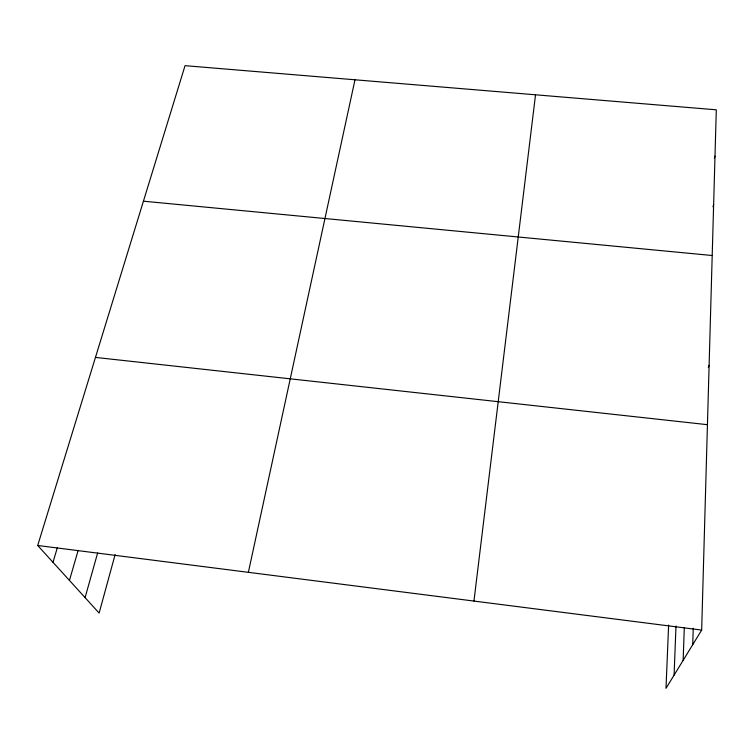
<?xml version="1.0" encoding="UTF-8"?>
<svg xmlns="http://www.w3.org/2000/svg" width="754" height="754" viewBox="0 0 754 754"><rect width="100%" height="100%" fill="white"/><g stroke="black" fill="none" stroke-linecap="round" stroke-linejoin="round"><path stroke-width="1.13" d="M668.628 625.057L665.999 688.336L701.663 630.08L716.3 109.82L185.041 65.664L37.7 545.481L99.123 613.068L115.126 554.576M692.728 644.679L693.246 628.289M683.152 660.316L684.302 627.592M674.095 675.103L675.989 626.046M473.955 601.07L535.529 94.797M248.368 572.324L354.983 79.792M85.079 597.62L97.643 552.955M69.443 580.42L78.143 550.392M714.358 158.293L714.999 156.087M52.987 562.305L57.37 547.64M712.954 206.813L713.633 204.588M708.289 367.547L709.118 365.341M143.43 201.186L712.2 255.512M95.456 357.415L707.441 424.681M37.7 545.481L701.663 630.08"/></g></svg>
